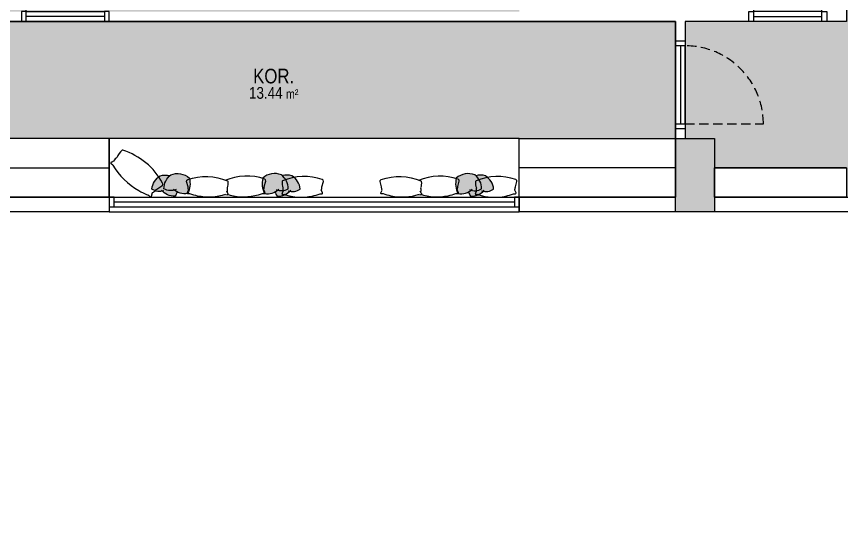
# Model space of a CAD drawing. Header units: metres. Extents: x 325971 to 582574, y 4156069 to 4412673.
# Drawn here: x 470787 to 471632, y 4269158 to 4269688 of the extents above; entities that cross this region are included whole.
import ezdxf
from ezdxf.enums import TextEntityAlignment as Align

# ---------------------------------------------------------------- set-up
doc = ezdxf.new("R2010")
doc.units = ezdxf.units.M
doc.linetypes.add('GC5102G0200$0$HIDDEN', pattern=[9.525, 6.35, -3.175])
doc.layers.get('0').update_dxf_attribs({"color": 5, "lineweight": 0})
doc.layers.add('0_IFC_Area', color=100, linetype='Continuous', plot=False)
for name, color, linetype in [('0_IFC_Elevation_5', 252, 'Continuous'), ('0_IFC_Hatch', 250, 'Continuous'), ('0_IFC_Hatch_Structure', 251, 'Continuous'), ('0_IFC_Room_Text(No)_100', 12, 'Continuous'), ('0_IFC_Room_Text(No)_50', 12, 'Continuous'), ('0_IFC_Text_Explanation_100', 231, 'Continuous'), ('1_IFC_Concrete_Section', 50, 'Continuous'), ('1_IFC_Door', 83, 'Continuous'), ('2_IFC_Wall', 130, 'Continuous'), ('3_IFC_Window', 136, 'Continuous'), ('6_IFC_Furniture', 35, 'Continuous')]:
    doc.layers.add(name, color=color, linetype=linetype)
doc.styles.add('IFC_TEXT', font='ARIALN.TTF')

# ---------------------------------------------------------------- blocks, each defined once
blk = doc.blocks.new('*U151')
blk.add_wipeout([(0, 0), (160, 0), (160, -60), (0, -60)]).dxf.layer = '6_IFC_Furniture'
at = {"layer": '6_IFC_Furniture', "transparency": 33554687}
blk.add_lwpolyline([(160, 0), (160, -60), (0, -60), (0, 0)], close=True, dxfattribs=at)
blk.add_lwpolyline([(0, -30), (160, -30)], dxfattribs=at)
blk = doc.blocks.new('IFC_DOOR_90')
at = {"layer": '1_IFC_Door', "linetype": 'GC5102G0200$0$HIDDEN', "ltscale": 1.5}
blk.add_lwpolyline([(-5, 0), (-5, 80)], dxfattribs=at)
at = {"layer": '1_IFC_Door'}
for points in [[(-85, 0), (-85, -10), (-90, -10), (-90, 0), (-85, 0)], [(-85, -5), (-5, -5), (-5, 0), (-85, 0)]]:
    blk.add_lwpolyline(points, dxfattribs=at)
blk.add_lwpolyline([(-5, -10), (-5, 0), (0, 0), (0, -10)], close=True, dxfattribs=at)
at = {"layer": '1_IFC_Door', "linetype": 'GC5102G0200$0$HIDDEN', "ltscale": 1.5}
blk.add_arc((-5, 0), 80, 90, 180, dxfattribs=at)
blk = doc.blocks.new('*U36')
at = {"layer": '1_IFC_Door'}
for points in [[(0, 75), (-10, 75), (-10, 80), (0, 80), (0, 75)], [(-5, 75), (-5, 5), (0, 5), (0, 75)]]:
    blk.add_lwpolyline(points, dxfattribs=at)
blk.add_lwpolyline([(-10, 5), (0, 5), (0, 0), (-10, 0)], close=True, dxfattribs=at)
at = {"layer": '1_IFC_Door', "linetype": 'GC5102G0200$0$HIDDEN'}
blk.add_lwpolyline([(0, 5), (70, 5)], dxfattribs=at)
blk.add_arc((0, 5), 70, 0, 90, dxfattribs=at)
blk = doc.blocks.new('*U145')
blk.add_wipeout([(0, 0), (135, 0), (135, -30), (0, -30)]).dxf.layer = '6_IFC_Furniture'
at = {"layer": '6_IFC_Furniture', "transparency": 33554687}
blk.add_lwpolyline([(135, 0), (135, -30), (0, -30), (0, 0)], close=True, dxfattribs=at)
blk.add_lwpolyline([(0, -30), (135, -30)], dxfattribs=at)
blk = doc.blocks.new('*U146')
blk.add_wipeout([(0, 0), (420, 0), (420, -60), (0, -60)]).dxf.layer = '6_IFC_Furniture'
at = {"layer": '6_IFC_Furniture', "transparency": 33554687}
blk.add_lwpolyline([(0, -60), (0, 0), (420, 0), (420, -60)], close=True, dxfattribs=at)
blk = doc.blocks.new('YASTIK')
blk.add_wipeout([(-39.02, 25.88), (-39.5, 25.68), (-39.81, 25.1), (-39.87, 24.56), (-40.11, 22.29), (-42.42, 19.81), (-44.51, 17.88), (-46.6, 15.95), (-47, 15.4), (-47.16, 14.8), (-47.15, 14.48), (-46.79, 13.58), (-42.63, 8.83), (-41.08, 7.32), (-38.95, 5.42), (-37.09, 3.91), (-35, 2.37), (-32.45, 0.69), (-30.13, -0.67), (-26.94, -2.31), (-23.11, -3.95), (-20.19, -4.97), (-17.13, -5.85), (-13.83, -6.59), (-11.68, -6.96), (-11.26, -6.92), (-11.01, -6.76), (-10.83, -6.55), (-10, -5.35), (-9.37, -4.25), (-8.73, -2.79), (-8.27, -1.37), (-8.13, -0.77), (-7.37, 0.09), (-6.85, 0.82), (-6.44, 1.48), (-6.1, 2.15), (-5.89, 2.62), (-5.47, 2.91), (-4.56, 3.52), (-4.3, 3.7), (-4.15, 3.82), (-4.02, 4), (-3.93, 4.22), (-3.91, 4.41), (-3.94, 4.65), (-4.05, 4.9), (-4.17, 5.06), (-4.29, 5.15), (-4.4, 5.21), (-5.72, 5.87), (-6.84, 7.16), (-7.61, 8), (-8.35, 8.79), (-9.36, 9.81), (-10.19, 10.6), (-10.99, 11.34), (-11.73, 12), (-12.37, 12.55), (-13.12, 13.18), (-13.42, 13.42), (-14.27, 14.1), (-14.56, 14.32), (-15.22, 14.83), (-15.97, 15.37), (-16.35, 15.64), (-17.08, 16.15), (-18.05, 16.79), (-19.58, 17.76), (-20.67, 18.4), (-22.01, 19.16), (-23.2, 19.78), (-24.58, 20.46), (-25.92, 21.08), (-27.49, 21.75), (-28.43, 22.13), (-29.56, 22.56), (-31.18, 23.12), (-33.01, 23.69), (-34.1, 24), (-35.9, 24.45), (-37.01, 24.7), (-37.81, 25.28), (-38.25, 25.59), (-38.42, 25.72), (-38.74, 25.86)]).dxf.layer = '6_IFC_Furniture'
at = {"layer": '6_IFC_Furniture'}
for p, q in [((-42.42, 19.81), (-46.6, 15.95)), ((-39.81, 25.1), (-40.11, 22.29)), ((-37.01, 24.7), (-38.42, 25.72)), ((-4.3, 3.7), (-6.64, 2.12)), ((-5.72, 5.87), (-4.4, 5.21))]:
    blk.add_line(p, q, dxfattribs=at)
blk.add_lwpolyline([(-38.05, 25.48), (-38.04, 25.44)], dxfattribs=at)
for centre, radius, start, end in [((-24.44, 5.37), 23.07, 132.79512, 141.22429), ((-38.93, 25), 0.881, 54.29104, 173.88157), ((-48.87, -30.4), 56.37, 69.4766, 77.85602), ((-48.87, -30.4), 56.37, 40.05975, 69.4766), ((-45.4, 14.66), 1.76, 132.73375, 217.93899), ((-3.47, 47.35), 54.92, 217.93899, 261.41266), ((-15.92, 6.79), 10.86, 315.83447, 337.43369), ((-4.79, 4.43), 0.881, 303.96898, 63.55952), ((-22.27, 2.34), 14.49, 321.54132, 347.58136), ((-11.56, -6.17), 0.8, 261.41266, 321.54132)]:
    blk.add_arc(centre, radius, start, end, dxfattribs=at)
blk = doc.blocks.new('PILLOW-2')
at = {"layer": '6_IFC_Furniture', "true_color": 0xffffff}
h = blk.add_hatch(color=7, dxfattribs=at)
h.dxf.hatch_style = 1
h.paths.add_polyline_path([(300, 93, 0.210353), (135, 30, 0.209859), (0, 0, 0.236187), (107, -172, 0.138174), (232, -174, -0.215944), (156, -2, -0.209859), (293, 14, -0.047689), (328, 37, 0.055081)])
h.paths.add_polyline_path([(464, 60, 0.210353), (293, 14, 0.209859), (156, -2, 0.235398), (245, -184, 0.288726), (486, -142, 0.178897)])
at = {"layer": '6_IFC_Furniture'}
for points in [[(156, 24, 0.244175), (0, 0, 0.236187), (107, -172, 0.138115), (232, -174, 0.201666)], [(328, 37, 0.055081), (300, 93, 0.232884), (122, 16, 2.065529)], [(314, 6, 0.244175), (156, -2, 0.235398), (245, -184, 0.288726), (486, -142, 0.178897), (464, 60, 0.232884), (279, 2, 0.787595)]]:
    blk.add_lwpolyline(points, format="xyb", dxfattribs=at)
blk = doc.blocks.new('A$C5335fdae')
at = {"layer": '6_IFC_Furniture', "xscale": 1.299999999999999, "yscale": 1.299999999999999, "zscale": 1.299999999999999, "rotation": 80.80711119761033}
blk.add_blockref('YASTIK', (3.08, 101.65), dxfattribs=at)
at = {"layer": '6_IFC_Furniture', "zscale": 1.1, "rotation": 122.3527733556574}
for p in [(-33.63, -13.3), (-34, -72.31)]:
    blk.add_blockref('YASTIK', p, dxfattribs=at)
at = {"xscale": 0.0787440000000001, "yscale": 0.0787440000000001, "zscale": 0.0787440000000001, "rotation": 90}
blk.add_blockref('PILLOW-2', (-30.16, -96.49), dxfattribs=at)
at = {"layer": '6_IFC_Furniture', "xscale": -1, "zscale": 1.1, "rotation": 57.64722664434253}
blk.add_blockref('YASTIK', (-34, -28.03), dxfattribs=at)
at = {"xscale": -0.0787440000000001, "yscale": 0.0787440000000001, "zscale": 0.0787440000000001, "rotation": 90}
blk.add_blockref('PILLOW-2', (-30.16, 55.33), dxfattribs=at)
blk = doc.blocks.new('A$C9d2b0828')
at = {"layer": '6_IFC_Furniture', "zscale": 1.1, "rotation": 122.3527733556574}
for p in [(-2.54, 4.9), (-2.91, -54.11)]:
    blk.add_blockref('YASTIK', p, dxfattribs=at)
at = {"xscale": 0.0787440000000001, "yscale": 0.0787440000000001, "zscale": 0.0787440000000001, "rotation": 90}
blk.add_blockref('PILLOW-2', (0.93, -78.29), dxfattribs=at)
at = {"layer": '6_IFC_Furniture', "xscale": -1, "zscale": 1.1, "rotation": 57.64722664434253}
blk.add_blockref('YASTIK', (-2.91, -9.84), dxfattribs=at)
blk = doc.blocks.new('*U159')
blk.add_wipeout([(0, 0), (420, 0), (420, 15), (0, 15)]).dxf.layer = '3_IFC_Window'
at = {"layer": '0_IFC_Elevation_5'}
blk.add_lwpolyline([(0, 10), (0, 15), (420, 15), (420, 10)], dxfattribs=at)
at = {"layer": '2_IFC_Wall'}
for points in [[(0, 0), (0, 15)], [(420, 0), (420, 15)]]:
    blk.add_lwpolyline(points, dxfattribs=at)
at = {"layer": '3_IFC_Window'}
for points in [[(0, 10), (5, 10), (5, 0), (0, 0)], [(415, 10), (420, 10), (420, 0), (415, 0)]]:
    blk.add_lwpolyline(points, close=True, dxfattribs=at)
for points in [[(5, 10), (415, 10)], [(0, 0), (420, 0)], [(5, 5), (415, 5)]]:
    blk.add_lwpolyline(points, dxfattribs=at)
blk = doc.blocks.new('0_IFC_ROOM_TEXT_50')
at = {"layer": '0_IFC_Room_Text(No)_100', "insert": (13.22, -38.45), "char_height": 9.625, "attachment_point": 1, "style": 'IFC_TEXT'}
blk.add_mtext_dynamic_manual_height_columns('m²', width=16.6949, gutter_width=6.88, heights=[0], dxfattribs=at)
at = {"layer": '0_IFC_Room_Text(No)_100', "style": 'IFC_TEXT'}
blk.add_attdef('ROOM_NAME', text='', height=13.47, dxfattribs=at).set_placement((0.68, -24.84), align=Align.MIDDLE_CENTER)
blk.add_attdef('AREA', text='', height=9.62, dxfattribs=at).set_placement((9.85, -48.1), align=Align.RIGHT)
at = {"layer": '0_IFC_Text_Explanation_100', "style": 'IFC_TEXT', "flags": 1}
for tag, p in [('DÖŞEME:', (-41.09, -62.82)), ('DUVAR:', (-41.09, -73.92)), ('TAVAN:', (-41.09, -85.18))]:
    blk.add_attdef(tag, p, '', height=7.7, dxfattribs=at)
blk = doc.blocks.new('A$C0934d755')
at = {"layer": '0_IFC_Area'}
for points in [[(2274.34, -1460), (2109.34, -1460), (2109.34, -1580), (2139.34, -1580), (2139.34, -1640), (2589.34, -1640), (2589.34, -1580), (2614.34, -1580), (2614.34, -1140), (2589.4, -1140), (2589.4, -1095), (2274.34, -1095)], [(1359.34, -1640), (2099.34, -1640), (2099.34, -1460), (1349.34, -1460), (1349.34, -1580), (1359.34, -1580)]]:
    blk.add_lwpolyline(points, close=True, dxfattribs=at)
ref = blk.add_blockref('0_IFC_ROOM_TEXT_50', (1687.04, -1491.19))
ref.add_attrib('ROOM_NAME', 'KOR.', dxfattribs={"layer": '0_IFC_Room_Text(No)_50', "height": 15, "style": 'IFC_TEXT'}).set_placement((1687.73, -1516.04), align=Align.MIDDLE_CENTER)
ref.add_attrib('AREA', '13.44', dxfattribs={"layer": '0_IFC_Room_Text(No)_100', "height": 12, "style": 'IFC_TEXT'}).set_placement((1696.89, -1539.29), align=Align.RIGHT)
blk = doc.blocks.new('A$Ca6392db9')
at = {"layer": '0_IFC_Hatch', "true_color": 0x939598}
h = blk.add_hatch(color=252, dxfattribs=at)
h.dxf.hatch_style = 1
h.paths.add_polyline_path([(319.21, -525), (839.2, -525), (839.21, -705), (984.21, -705), (984.21, -1040), (1284.21, -1040), (1284.21, -565), (1239.21, -565), (1239.21, -540), (984.21, -540), (984.21, -125), (319.21, -125)])
h.paths.add_polyline_path([(-20, -585), (-45, -585), (-45, -1155), (-20, -1155), (-20, -1200), (304.2, -1200), (304.21, -390), (-45, -390), (-45, -525), (-20, -525)])
h.paths.add_polyline_path([(184.67, -1765), (229.67, -1765), (229.67, -1790), (699.21, -1790), (699.21, -1375), (334.21, -1375), (334.21, -1395), (184.67, -1395)])
h.paths.add_polyline_path([(1299.21, -1410), (1879.21, -1410), (1879.21, -1154.85), (1879.33, -1055), (1299.22, -1055)])
h.paths.add_polyline_path([(2214.21, -1420), (2049.21, -1420), (2049.21, -1540), (2079.21, -1540), (2079.21, -1600), (2529.21, -1600), (2529.21, -1540), (2554.21, -1540), (2554.21, -1100), (2529.27, -1100), (2529.27, -1055), (2214.21, -1055)])
h.paths.add_polyline_path([(1299.2, -1600), (2039.21, -1600), (2039.21, -1420), (1289.21, -1420), (1289.21, -1540), (1299.21, -1540)])
h.paths.add_polyline_path([(1139.21, -1515), (1149.2, -1515), (1149.2, -1540), (1289.21, -1540), (1289.21, -1215), (1069.21, -1215), (1069.21, -1365), (1139.21, -1365)])
h.paths.add_polyline_path([(834.21, -715), (969.21, -715), (969.21, -1060), (1069.21, -1060), (1069.21, -1365), (314.21, -1365), (314.21, -1215), (834.21, -1215)])
at = {"layer": '0_IFC_Area'}
for points in [[(2214.21, -1420), (2049.21, -1420), (2049.21, -1540), (2079.21, -1540), (2079.21, -1600), (2529.21, -1600), (2529.21, -1540), (2554.21, -1540), (2554.21, -1100), (2529.27, -1100), (2529.27, -1055), (2214.21, -1055)], [(1299.2, -1600), (2039.21, -1600), (2039.21, -1420), (1289.21, -1420), (1289.21, -1540), (1299.21, -1540)]]:
    blk.add_lwpolyline(points, close=True, dxfattribs=at)

msp = doc.modelspace()

# ---------------------------------------------------------------- hatches: boundary and pattern name
at = {"layer": '0_IFC_Hatch_Structure'}
h = msp.add_hatch(color=256, dxfattribs=at)
h.dxf.hatch_style = 1
h.paths.add_polyline_path([(471501.56, 4269487.96), (471461.56, 4269487.96), (471461.56, 4269562.96), (471501.56, 4269562.96)], flags=17)

# ---------------------------------------------------------------- linework, layer by layer
msp.add_circle((454272.47, 4284370.75, -128301.82), 128301.89)
at = {"layer": '2_IFC_Wall'}
msp.add_lwpolyline([(471951.56, 4270047.96), (471636.56, 4270047.96), (471636.56, 4269682.96), (471471.56, 4269682.96), (471471.56, 4269562.96), (471501.56, 4269562.96), (471501.56, 4269502.96), (471951.56, 4269502.96), (471951.56, 4269562.96), (471976.56, 4269562.96), (471976.56, 4270002.96), (471951.56, 4270002.96)], close=True, dxfattribs=at)

# ---------------------------------------------------------------- block references
msp.add_blockref('A$Ca6392db9', (469422.36, 4271102.96))
at = {"transparency": 33554687, "xscale": -1}
msp.add_blockref('IFC_DOOR_90', (470791.56, 4269692.96), dxfattribs=at)
at = {"transparency": 33554687}
for name, p, rotation in [('*U36', (471616.56, 4269692.96), 90.00000000000003), ('IFC_DOOR_90', (471471.56, 4269572.88), 270)]:
    msp.add_blockref(name, p, dxfattribs=dict(at, rotation=rotation))

# ---------------------------------------------------------------- next in the draw order: block references
at = {"xscale": -1, "rotation": 180}
msp.add_blockref('*U151', (470721.56, 4269502.96), dxfattribs=at)

# ---------------------------------------------------------------- next in the draw order: hatches: boundary and pattern name
at = {"layer": '0_IFC_Hatch_Structure'}
h = msp.add_hatch(color=256, dxfattribs=at)
h.dxf.hatch_style = 1
h.paths.add_polyline_path([(470491.56, 4266283.22), (470511.56, 4266283.22), (470511.56, 4266303.22), (470491.56, 4266303.22)])
h.paths.add_polyline_path([(470491.56, 4266128.22), (470511.56, 4266128.22), (470511.56, 4266148.22), (470491.56, 4266148.22)])
edge = h.paths.add_edge_path()
edge.add_arc((470501.56, 4267065.47), 220, 180, 270)
edge.add_arc((470501.56, 4267065.47), 220, 270, 360)
edge.add_line((470721.56, 4267065.47), (470721.56, 4267110.47))
edge.add_line((470721.56, 4267110.47), (470692.17, 4267110.47))
edge.add_line((470692.17, 4267110.47), (470692.17, 4267065.47))
edge.add_arc((470501.99, 4267065.3), 190.18, -269.87088, 0.0538, ccw=False)
edge.add_line((470501.56, 4267255.47), (470561.56, 4267255.47))
edge.add_line((470561.56, 4267255.47), (470561.56, 4267285.47))
edge.add_line((470561.56, 4267285.47), (470281.56, 4267285.47))
edge.add_line((470281.56, 4267285.47), (470281.56, 4267075.47))
edge.add_line((470281.56, 4267075.47), (470281.56, 4267065.47))
edge = h.paths.add_edge_path()
edge.add_arc((470501.56, 4269517.96), 220, 180, 270)
edge.add_arc((470501.56, 4269517.96), 220, 270, 360)
edge.add_line((470721.56, 4269517.96), (470721.56, 4269562.96))
edge.add_line((470721.56, 4269562.96), (470692.17, 4269562.96))
edge.add_line((470692.17, 4269562.96), (470692.17, 4269517.96))
edge.add_arc((470501.99, 4269517.78), 190.18, -269.87088, 0.0538, ccw=False)
edge.add_line((470501.56, 4269707.96), (470561.56, 4269707.96))
edge.add_line((470561.56, 4269707.96), (470561.56, 4269737.96))
edge.add_line((470561.56, 4269737.96), (470281.56, 4269737.96))
edge.add_line((470281.56, 4269737.96), (470281.56, 4269527.96))
edge.add_line((470281.56, 4269527.96), (470281.56, 4269517.96))
edge = h.paths.add_edge_path(flags=17)
edge.add_arc((470501.56, 4269517.96), 220, -90, 0, ccw=False)
edge.add_arc((470501.56, 4269517.96), 220, 270, 360)
edge = h.paths.add_edge_path(flags=17)
edge.add_arc((470501.56, 4269517.96), 220, 180, 270)
edge.add_arc((470501.56, 4269517.96), 220, 180, 270)
edge = h.paths.add_edge_path(flags=17)
edge.add_line((470281.56, 4269527.96), (470281.56, 4269517.96))
edge.add_line((470281.56, 4269527.96), (470281.56, 4269517.96))
edge = h.paths.add_edge_path(flags=17)
edge.add_line((470281.56, 4269737.96), (470281.56, 4269527.96))
edge.add_line((470281.56, 4269737.96), (470281.56, 4269527.96))
edge = h.paths.add_edge_path(flags=17)
edge.add_line((470561.56, 4269737.96), (470281.56, 4269737.96))
edge.add_line((470561.56, 4269737.96), (470281.56, 4269737.96))
edge = h.paths.add_edge_path(flags=17)
edge.add_line((470561.56, 4269707.96), (470561.56, 4269737.96))
edge.add_line((470561.56, 4269707.96), (470561.56, 4269737.96))
edge = h.paths.add_edge_path(flags=16)
edge.add_line((470501.56, 4269707.96), (470561.56, 4269707.96))
edge.add_line((470501.56, 4269707.96), (470561.56, 4269707.96))
edge = h.paths.add_edge_path(flags=17)
edge.add_arc((470501.99, 4269517.78), 190.18, 90.12912, 360.0538)
edge.add_arc((470501.99, 4269517.78), 190.18, 90.12912, 360.0538)
edge = h.paths.add_edge_path(flags=16)
edge.add_line((470692.17, 4269562.96), (470692.17, 4269517.96))
edge.add_line((470692.17, 4269562.96), (470692.17, 4269517.96))
edge = h.paths.add_edge_path(flags=17)
edge.add_line((470721.56, 4269562.96), (470692.17, 4269562.96))
edge.add_line((470721.56, 4269562.96), (470692.17, 4269562.96))
edge = h.paths.add_edge_path(flags=17)
edge.add_line((470721.56, 4269517.96), (470721.56, 4269562.96))
edge.add_line((470721.56, 4269517.96), (470721.56, 4269562.96))
h.paths.add_polyline_path([(471991.56, 4265803.22), (471991.56, 4266243.22), (471951.56, 4266243.22), (471951.56, 4265803.22)])

# ---------------------------------------------------------------- next in the draw order: linework, layer by layer
at = {"layer": '2_IFC_Wall'}
for points in [[(470721.56, 4270062.96), (471991.56, 4270062.96), (471991.56, 4269487.96), (470721.56, 4269487.96)], [(470711.56, 4269887.96), (470711.56, 4269682.96), (471461.56, 4269682.96), (471461.56, 4269502.96), (470721.56, 4269502.96)]]:
    msp.add_lwpolyline(points, dxfattribs=at)

# ---------------------------------------------------------------- next in the draw order: block references
at = {"xscale": -1}
msp.add_blockref('*U146', (471301.56, 4269562.96), dxfattribs=at)
at = {"rotation": 180}
msp.add_blockref('*U145', (471636.56, 4269502.96), dxfattribs=at)

# ---------------------------------------------------------------- next in the draw order: linework, layer by layer
at = {"layer": '1_IFC_Concrete_Section'}
msp.add_lwpolyline([(471501.56, 4269487.96), (471461.56, 4269487.96), (471461.56, 4269562.96), (471501.56, 4269562.96)], close=True, dxfattribs=at)

# ---------------------------------------------------------------- next in the draw order: block references
at = {"rotation": 90}
msp.add_blockref('A$C5335fdae', (470980.66, 4269541.36), dxfattribs=at)

# ---------------------------------------------------------------- next in the draw order: block references
at = {"rotation": 180}
msp.add_blockref('*U151', (471461.56, 4269502.96), dxfattribs=at)

# ---------------------------------------------------------------- next in the draw order: block references
at = {"rotation": 90}
msp.add_blockref('A$C9d2b0828', (471197, 4269510.22), dxfattribs=at)

# ---------------------------------------------------------------- next in the draw order: block references
at = {"xscale": -1, "rotation": 180}
msp.add_blockref('*U159', (470881.56, 4269502.96), dxfattribs=at)

# ---------------------------------------------------------------- next in the draw order: block references
at = {"layer": '1_IFC_Concrete_Section'}
msp.add_blockref('A$C0934d755', (469362.22, 4271142.96), dxfattribs=at)

doc.saveas('drawing.dxf')
